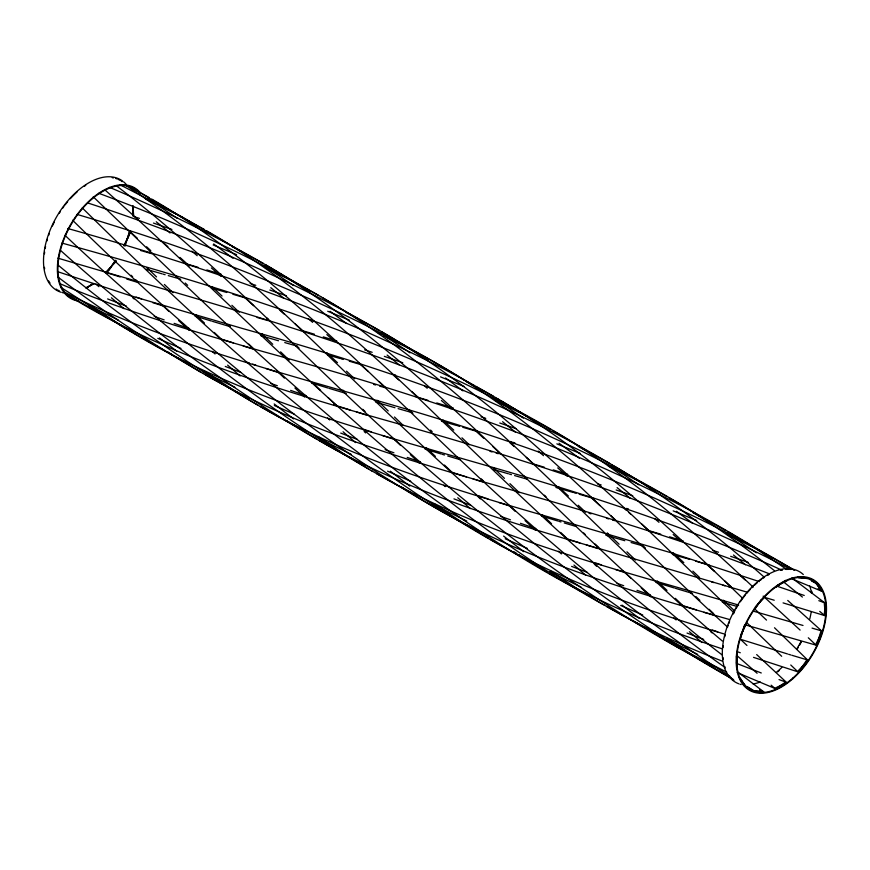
<?xml version="1.0" encoding="UTF-8"?>
<svg xmlns="http://www.w3.org/2000/svg" width="870" height="870" viewBox="0 0 870 870"><rect width="100%" height="100%" fill="white"/><g stroke="black" fill="none" stroke-linecap="round" stroke-linejoin="round"><path stroke-width="1.3" d="M132.664 215.901L133.512 206.658M736.488 663.342L737.336 654.099M125.149 246.058L129.478 231.463L131.37 231.714M740.522 638.536L744.492 625.16M124.062 245.427L130.565 232.094L137.351 238.271M740.62 635.481L745.938 624.573M115.351 260.5L107.064 272.81L120.169 276.975M754.649 609.5L761.435 599.43M116.449 261.13L105.966 272.179L107.13 273.691M755.301 607.021L764.034 597.82M86.5 288.079L93.003 283.489M775.92 587.283L785.664 580.388M85.63 287.85L93.982 283.914M777.214 585.521L786.752 581.019M798.649 577.832L806.936 578.05M797.551 577.201L808.034 578.68L806.794 577.843M67.773 228.505C215.651 270.005 362.627 319.845 495.769 397.688M140.614 250.506L142.658 251.093M143.68 251.386L145.725 251.985M180.753 279.216L168.258 275.616M257.085 317.452L259.13 318.039M260.152 318.333L262.196 318.931M284.751 342.573L297.235 346.162M373.556 384.399L375.601 384.986M398.112 408.628L410.607 412.217M490.017 451.345L492.072 451.932M514.594 475.575L527.089 479.174M606.488 518.292L608.532 518.879M589.001 513.267L591.067 513.855M631.087 542.532L643.572 546.121M711.671 581.997L713.726 582.585M753.833 611.284L803.01 625.465M729.386 619.494C618.418 587.848 506.003 553.864 407.986 491.137M146.747 252.278L151.848 253.746M161.983 273.811L146.193 269.243M163.027 274.115L165.126 274.713M211.595 288.09L226.798 292.494M263.218 319.225L265.263 319.812M266.285 320.106L268.319 320.693M278.476 340.768L260.587 335.592M328.055 355.036L340.224 358.56M379.69 386.171L381.723 386.758M382.746 387.052L384.779 387.639M394.969 407.726L376.025 402.244M441.471 421.102L456.674 425.506M496.15 453.118L498.195 453.705M508.319 473.769L492.529 469.202M555.897 487.461L573.134 492.453M509.363 474.074L511.462 474.672M612.621 520.064L614.655 520.651M624.812 540.727L605.868 535.235M672.358 554.407L686.561 558.518M729.082 587.011L731.115 587.598M722.959 585.238L725.004 585.825M737.118 606.466L722.372 602.192M341.236 358.853L343.248 359.44M457.685 425.8L459.697 426.387M574.135 492.746L576.157 493.333M687.572 558.812L689.584 559.399M61.955 243.067C243.48 293.386 426.463 349.577 586.935 451.03M232.834 294.256L246.819 298.366M349.283 361.202L361.267 364.726M462.72 427.268L477.706 431.672M579.17 494.214L594.145 498.619M695.619 561.161L709.594 565.272M738.652 605.085C615.71 568.773 488.668 538.291 376.612 473.682M812.069 628.107L821.062 630.75L816.734 645.344L745.024 624.79M646.878 530.047L660.743 534.169M186.093 263.73L197.979 267.264M302.532 330.676L314.407 334.21M415.99 396.742L427.877 400.276M346.227 393.49L329.023 388.346M532.429 463.688L544.315 467.223M763.316 596.994L774.224 600.235M692.563 593.449L675.359 588.305M229.713 326.522L212.498 321.367M460.6 459.828L447.702 455.978M576.049 526.481L564.228 522.946M77.038 214.401C215.379 255.312 350.958 308.828 473.552 385.66M442.308 454.347L444.472 454.999M558.834 521.326L560.998 521.978M723.807 633.86C643.354 609.805 563.39 581.682 490.473 539.422M788.655 654.305L790.808 654.958M791.885 655.284L806.936 659.786L798.649 672.097L753.54 657.372M206.821 269.928L221.437 274.398M323.248 336.875L336.875 341.051M211.421 321.041L195.184 316.082M436.74 402.94L453.292 407.997M327.946 388.02L311.721 383.072M553.157 469.887L567.773 474.346M441.231 454.02L424.995 449.05M669.585 536.833L683.222 540.999M557.757 520.999L541.521 516.04M783.076 602.888L825.336 615.808L824.249 602.671L818.822 600.67M674.283 587.979L655.882 582.356M787.567 653.979L739.696 639.037M712.639 614.981L714.803 615.645M136.492 282.054L126.715 279.02M393.686 374.491L395.632 375.09M253.029 349.044L243.241 346.01M510.103 441.449L512.038 442.047M366.303 415.023L359.778 413M626.52 508.395L628.455 508.993M482.828 482.013L476.314 479.99M592.851 546.98L598.277 548.665M709.376 613.97L711.551 614.644M513.006 442.341L514.942 442.939M356.515 411.988L358.69 412.663M473.052 478.978L475.227 479.653M591.752 546.643L586.315 544.946M703.939 612.284L708.289 613.633M746.558 592.002L609.848 551.667C510.146 523.033 409.487 492.866 319.214 440.535M57.855 258.129C246.852 314.135 441.21 363.171 612.197 464.917M466.505 476.934L450.116 471.714M233.432 342.943L220.317 338.756M349.968 409.933L333.569 404.702M579.779 542.891L566.653 538.715M696.315 609.892L679.905 604.661M164.658 306.479L152.587 302.564M279.009 372.784L265.839 368.499M395.546 439.785L382.387 435.511M510.994 506.438L498.934 502.523M625.345 572.732L615.471 569.535M134.698 216.837L139.417 218.381M250.147 283.489L255.802 285.338M364.65 349.838L372.186 352.306M481.034 416.795L485.754 418.339M597.429 483.753L601.203 484.992M712.878 550.405L718.533 552.254M87.816 202.971C204.548 241.012 317.963 290.569 421.993 356.102M777.291 586.304L804.239 595.461M141.592 298.943L136.09 297.105M369.185 431.139L371.392 431.879M485.732 498.162L487.939 498.901M717.728 631.837L712.215 629.989M252.637 364.128L255.943 365.226M368.086 430.77L363.682 429.291M484.633 497.792L479.12 495.943M601.181 564.815L595.667 562.966M722.143 648.824C662.44 628.934 603.856 604.954 549.307 573.384M189.551 328.632L174.098 323.357M306.099 395.654L290.645 390.391M535.887 528.59L520.434 523.305M384.344 356.363L402.788 362.757M247.134 362.268L249.331 363.007M730.68 556.321L748.211 562.39M420.438 461.937L407.203 457.424M650.227 594.862L636.981 590.338M153.457 223.068L171.901 229.452M269.83 290.025L286.426 295.789M499.793 423.016L516.41 428.769M616.167 489.984L632.762 495.737M759.303 581.606L671.564 552.918L548.056 516.736C449.366 488.385 349.773 458.305 260.38 406.573M164.147 319.877L154.186 316.343M393.936 452.791L385.073 449.649M510.483 519.836L500.522 516.301M736.944 651.576L740.272 652.75M277.378 385.747L270.733 383.387M623.714 585.706L617.08 583.346M57.529 271.625L129.967 295.55L242.045 328.371C402.897 373.241 562.466 429.475 704.45 518.955M779.02 679.579L785.664 682.004L775.92 688.888L737.216 672.586M98.745 193.281C175.349 221.643 249.929 255.736 320.693 296.616M126.476 306.153L107.619 298.921M357.363 439.459L340.725 433.086M703.699 639.417L687.061 633.045M761.272 672.978L736.868 663.538M240.805 372.393L225.276 366.433M470.594 505.274L453.955 498.869M587.152 572.34L571.623 566.392M722.339 661.146C682.558 645.747 643.713 627.792 606.716 606.531M769.036 573.7C691.226 542.793 611.034 518.466 530.602 495.421C419.612 463.438 306.196 432.901 205.353 374.796M440.514 376.862L464.058 386.497M556.843 443.863L580.366 453.52M327.707 311.253L349.468 320.214M673.173 510.864L696.674 520.543M213.15 244.948L233.171 253.203M792.135 578.92L822.15 591.404L815.636 583.074L811.569 580.953M59.606 283.544C125.65 311.612 194.662 331.829 263.512 351.708C440.329 400.33 617.211 458.686 772.451 558.649M109.598 187.376C178.916 216.619 245.992 251.245 309.633 291.385M642.745 615.025L620.669 605.444M180.96 348.424L157.785 338.354M410.749 481.251L387.574 471.17M527.307 548.383L505.22 538.791M234.03 253.561L236.607 254.671M294.201 414.131L274.333 405.496M782.184 570.307C683.385 524.882 579.431 492.072 475.031 462.274C358.059 428.627 238.162 396.546 133.088 332.982M726.744 672.118L677.512 647.226L632.686 620.506M145.768 199.056L175.522 213.705L204.45 229.506M608.391 466.048L613.404 468.419M378.341 333.145L380.853 334.33M495.454 400.581L524.295 414.925L550.786 429.465M264.567 267.275L291.776 280.782L318.311 295.245M759.651 689.888L762.936 691.443L754.649 691.237L743.98 685.462M727.189 534.278L759.249 550.373L792.798 569.241M614.242 468.821L640.559 482.013L667.029 496.563M383.355 335.515L420.166 354.318M351.349 454.423L318.724 438.262M466.798 521.076L432.009 503.806M697.686 654.381L668.312 639.874M118.276 320.073L88.914 305.511M234.813 387.248L203.275 371.61M581.149 587.207L552.863 573.221M120.169 184.842L181.7 216.695L241.632 251.713M744.6 685.56L745.938 686.212L740.25 678.915M64.152 291.983C156.252 338.854 256.596 365.835 355.406 394.425C506.764 436.849 657.176 488.277 792.733 569.241M345.705 312.243L348.163 313.494M692.857 512.615L725.863 530.537M549.612 571.568L551.776 572.667M231.898 246.427L263.284 263.469M578.235 446.386L587.185 451.051M348.979 313.918L353.046 316.038M790.808 569.502C661.222 501.196 520.488 458.077 379.983 418.655C271.527 387.803 162.005 354.144 65.685 293.908M466.864 381.832L474.161 385.693M714.042 667.105L707.582 663.712M353.851 316.462L379.527 330.578M361.235 463.753L364.465 465.461M247.95 398.242L202.971 373.437M477.76 530.972C325.597 452.041 194.293 339.637 72.558 220.219M706.505 663.136C596.363 605.096 495.628 530.515 403.354 447.213C306.49 361.278 219.501 264.132 116.134 185.625M587.989 451.476L609.62 463.427M128.194 329.306L68.654 295.539M297.17 426.985L299.323 428.127M412.619 493.638L415.838 495.356M591.056 596.494C399.428 498.51 247.058 343.791 93.253 196.816M643.506 626.944L645.66 628.086M182.798 360.909L122.42 326.674L60.943 287.426M358.016 462.046C250.081 404.887 151.173 331.872 60.465 250.342M525.915 559.138L528.068 560.291M296.094 426.409L290.743 423.527M411.543 493.062L371.142 470.518M642.441 626.367L604.139 605.041M524.849 558.562C356.765 470.311 216.586 339.952 82.258 207.897M131.055 187.463L149.422 197.729M476.586 386.987L493.388 396.318M289.666 422.94C207.147 378.287 129.695 324.575 57.529 264.654M420.971 354.753C541.216 419.525 636.307 519.76 734.128 612.926M128.151 185.712L189.04 221.502M731.724 678.578L699.371 659.569L667.072 638.395M733.334 679.535C621.854 617.254 520.989 537.671 427.833 450.693C329.164 360.256 238.532 258.988 125.715 185.343M495.704 397.655L498.858 399.482M320.497 296.496L358.114 319.007M203.167 373.545C152.739 344.498 104.259 312.112 57.855 276.997M553.168 430.835C626.824 473.182 691.596 528.938 753.115 587.087M612.001 464.797L654.947 490.702M265.665 264.839C439.894 367.173 563.042 532.973 722.143 654.936M206.832 230.876C288.046 277.541 358.233 340.474 425.571 404.963C520.619 496.868 615.623 589.958 723.807 666.616M604.335 605.161C412.75 499.086 266.633 333.438 104.781 189.791M316.832 439.165L286.35 420.547M257.998 405.202L246.177 398.221M669.4 497.944C706.32 519.357 741.294 544.011 774.528 570.764M728.244 531.907L756.389 549.068L786.23 569.1M498.14 399.069L538.465 423.396M381.897 331.948C513.92 408.258 615.079 524.838 726.744 626.313M323.064 297.986C476.053 387.313 588.283 527.938 722.339 641.016M151.804 199.11C250.69 256.15 332.623 336.984 414.207 415.653C511.832 510.81 613.763 602.899 729.386 675.881M546.936 572.014L521.108 556.321M488.103 538.051L462.264 522.37L437.708 506.144M371.86 470.931C259.662 406.366 158.742 324.118 64.967 235.302M200.6 372.055L173.228 355.373M614.372 466.179C668.073 497.379 717.358 535.605 763.751 576.756M601.964 603.78L576.168 588.033L550.873 571.22M500.511 400.45C590.871 453.031 667.181 525.524 741.979 597.701M369.489 469.55L343.726 453.748L318.453 436.86M132.305 332.514L92.894 307.23M245.394 397.742L204.526 371.262M808.48 578.604L816.734 583.705L821.062 590.774L818.072 588.718M589.001 452.313L591.067 453.596M242.665 252.354L244.731 253.638M190.073 222.154L192.129 223.438M423.027 356.743L425.082 358.038M426.115 358.69L428.171 359.984M407.214 490.647L401.026 486.7M518.792 554.842L520.336 555.832M747.363 686.658L753.55 690.606L764.034 692.074L738.206 672.325M170.911 353.894L172.456 354.884M493.094 398.003L495.128 399.33M147.769 198.708L177.11 218.174M726.026 532.625L756.334 552.798M610.577 465.983L638.885 484.786M379.69 332.677L406.997 350.795M264.241 266.024L293.549 285.512M514.159 551.852L516.476 553.353M167.823 351.904L170.139 353.394M497.172 400.646L523.446 418.133M407.997 351.48L409.998 352.85M434.663 504.045L436.947 505.622M559.029 443.2L579.344 458.251M213.661 243.959L232.997 258.292M791.863 577.93L825.336 603.301L824.249 615.177L819.725 611.393M676.425 511.277L692.868 523.457M445.527 377.971L462.938 390.869M330.078 311.319L346.532 323.499M409.781 486.102L390.38 471.192M639.167 618.276L622.017 605.085M293.581 418.883L274.191 403.963M523.729 551.634L503.599 536.083M176.643 351.11L159.482 337.897M738.63 677.067L740.522 678.502L744.85 685.582M783.859 582.16L802.401 597.07M733.464 555.016L745.459 564.739M617.091 487.624L630.021 498.086M387.128 355.058L399.123 364.791M270.755 287.665L283.685 298.138M502.577 421.711L515.486 432.194M156.241 221.752L170.063 232.986M771.135 685.179L774.822 688.257L786.752 682.635L756.672 654.588M654.512 518.509L658.981 522.315M538.171 451.095L543.532 455.662M424.517 385.965L427.203 388.248M308.176 318.55L312.645 322.357M191.824 251.136L197.196 255.704M701.938 642.549L689.388 631.696M585.749 575.266L573.939 565.043M355.591 442.591L343.052 431.748M240.153 375.949L227.603 365.096M470.3 508.613L457.761 497.749M123.964 308.665L111.425 297.79M757.107 673.271L737.173 655.784M787.731 600.441L822.15 631.381L815.636 644.713L808.306 637.786M673.173 534.55L681.069 541.455M557.724 467.897L567.36 476.347M441.394 400.483L451.051 408.922M326.837 334.591L334.722 341.508M211.388 267.938L221.023 276.388M739.859 575.277L745.09 579.888M624.41 508.624L626.161 510.157M393.523 375.318L398.754 379.929M509.842 442.743L514.203 446.582M279.825 310.209L284.175 314.048M164.376 243.556L167.856 246.634M628.771 512.463L630.511 514.007M561.389 553.94L558.431 551.286M215.053 353.981L212.095 351.328M526.306 457.37L534.854 465.091M673.88 617.939L676.099 619.929M443.733 485.297L445.212 486.624M179.959 257.422L189.377 265.905M327.544 417.981L329.763 419.971M98.865 286.665L95.917 284.012M641.745 524.023L649.455 530.972M411.717 391.489L419.416 398.438M295.408 324.064L303.119 331.013M763.197 596.08L800.106 630.076M704.385 562.27L714.585 571.536M590.643 497.161L599.985 505.655M475.205 430.509L483.687 438.23M358.908 363.084L368.249 371.577M244.307 297.203L253.648 305.696M492.953 446.734L499.63 452.922M146.606 246.775L150.793 250.647M724.677 580.812L731.355 586.989M610.903 515.703L615.906 520.336M710.518 631.5L711.997 632.881M594.319 564.162L596.559 566.229M379.179 381.625L385.019 387.041M364.171 431.553L365.661 432.923M673.054 552.613L683.831 562.651M558.442 486.732L568.382 495.998M650.912 596.961L641.233 587.935M442.993 420.079L453.759 430.117M535.463 530.308L525.034 520.586M326.718 352.654L337.495 362.692M478.13 496.824L480.36 498.891M267.068 318.072L268.732 319.616M419.275 462.971L410.335 454.64M212.106 286.774L222.046 296.039M304.576 397.003L294.897 387.987M189.127 330.35L178.698 320.628M132.544 297.551L134.023 298.932M692.857 571.133L699.382 577.288M746.96 645.442L740.957 639.765M578.235 505.252L585.564 512.18M461.97 437.827L469.3 444.755M346.521 371.175L354.666 378.874M400.624 445.494L393.109 438.382M231.898 305.294L239.217 312.221M754.377 608.587L766.503 620.103M524.295 476.053L525.926 477.597M630.761 578.082L623.246 570.97M408.856 409.4L412.913 413.25M515.312 511.44L508.558 505.035M284.425 378.135L276.91 371.012M168.976 311.482L162.222 305.076M643.8 546.545L645.42 548.089M683.613 606.238L675.316 598.342M569.665 541.01L560.628 532.407M453.466 473.65L444.429 465.037M296.648 345.825L299.084 348.13M337.277 406.279L328.229 397.666M185.245 283.011L187.67 285.317M221.078 338.919L214.292 332.46M790.765 664.995L797.551 671.466L808.034 660.417L774.518 627.759M544.424 495.215L546.023 496.748M430.574 430.095L432.162 431.618M723.481 600.267L734.552 610.903M781.673 656.295L747.08 622.974M607.238 532.853L619.103 544.25M666.986 590.371L657.089 580.856M493.388 467.723L504.448 478.359M551.547 523.718L542.401 514.942M377.145 400.309L388.216 410.944M435.337 456.337L426.191 447.55M261.696 333.656L272.767 344.292M320.649 390.412L312.276 382.376M147.052 267.764L156.535 276.888M204.45 323.031L196.065 314.983M709.093 609.261L713.683 613.676M626.955 551.808L635.524 560.073M595.178 544.087L599.006 547.763M509.94 483.644L519.303 492.67M481.262 478.902L483.557 481.11M394.491 416.991L403.071 425.267M362.757 409.302L365.052 411.51M280.608 351.85L289.188 360.115M248.842 344.128L253.431 348.544M164.386 284.446L172.967 292.712M135.687 279.683L137.221 281.151M131.098 275.257L132.631 276.736M696 596.635L699.861 600.365M583.65 532.962L585.195 534.452M342.682 389.945L344.237 391.446M228.788 324.793L230.343 326.293M736.466 656.1L737.336 666.616M132.882 206.016L133.752 216.532M61.172 292.287A63.869 36.877 -60 0 1 55.702 218.424A63.869 36.877 -60 0 1 122.616 181.058M123.573 181.808A63.869 36.877 -60 0 1 126.215 184.396M129.162 234.726A63.869 36.877 -60 0 1 127.77 238.532M111.24 267.166A63.869 36.877 -60 0 1 108.641 270.287M63.575 292.885A63.869 36.877 -60 0 1 62.357 292.624M78.67 301.096A63.869 36.877 -60 0 1 70.068 225.515A63.869 36.877 -60 0 1 140.07 192.39M121.224 181.036A63.086 36.42 -60 0 1 122.202 181.721M133.175 205.972A63.086 36.42 -60 0 1 133.056 214.466M129.88 230.963A63.086 36.42 -60 0 1 124.051 245.971M115.819 260.228A63.086 36.42 -60 0 1 105.738 272.778M91.578 284.762A63.086 36.42 -60 0 1 87.207 287.372M59.247 290.754A63.086 36.42 -60 0 1 58.17 290.243M57.115 289.677A63.086 36.42 -60 0 1 56.104 289.058M50.036 283.098A63.086 36.42 -60 0 1 48.655 280.923M44.653 268.841A63.086 36.42 -60 0 1 44.435 267.297M44.435 253.855A63.086 36.42 -60 0 1 44.653 252.061M45.218 248.428A63.086 36.42 -60 0 1 45.577 246.591M46.915 241.001A63.086 36.42 -60 0 1 47.448 239.13M48.655 235.357A63.086 36.42 -60 0 1 49.318 233.475M52.407 225.972A63.086 36.42 -60 0 1 54.179 222.274M59.247 213.302A63.086 36.42 -60 0 1 60.367 211.562M62.683 208.18A63.086 36.42 -60 0 1 63.88 206.527M65.109 204.907A63.086 36.42 -60 0 1 67.632 201.753M70.252 198.751A63.086 36.42 -60 0 1 77.115 191.955M84.292 186.31A63.086 36.42 -60 0 1 85.749 185.332M112.219 177.697A63.086 36.42 -60 0 1 113.448 177.904M115.819 178.502A63.086 36.42 -60 0 1 116.961 178.883M118.07 179.34A63.086 36.42 -60 0 1 120.201 180.405M76.527 299.911A63.086 36.42 -60 0 1 71.492 223.938A63.086 36.42 -60 0 1 139.602 193.009M738.837 683.809A63.869 36.877 -60 0 1 736.074 607.619A63.869 36.877 -60 0 1 803.314 574.526M811.775 591.208A63.869 36.877 -60 0 1 812.047 592.742M801.444 641.734A63.869 36.877 -60 0 1 799.421 645.399M798.355 647.193A63.869 36.877 -60 0 1 797.257 648.976M779.172 670.585A63.869 36.877 -60 0 1 777.736 671.825M741.175 684.538A63.869 36.877 -60 0 1 739.989 684.201M809.72 586.01A63.086 36.42 -60 0 1 811.492 593.155M811.231 611.751A63.086 36.42 -60 0 1 809.72 619.125M801.02 641.56A63.086 36.42 -60 0 1 796.898 648.705M781.825 667.453A63.086 36.42 -60 0 1 776.181 672.456M760.217 681.971A63.086 36.42 -60 0 1 753.148 684.016M733.943 680.286A63.086 36.42 -60 0 1 729.604 676.033M725.243 667.899A63.086 36.42 -60 0 1 724.797 666.55M723.253 659.21A63.086 36.42 -60 0 1 723.09 657.633M723.09 647.541A63.086 36.42 -60 0 1 723.253 645.768M724.797 636.655A63.086 36.42 -60 0 1 725.243 634.785M727.472 627.27A63.086 36.42 -60 0 1 728.146 625.389M728.853 623.507A63.086 36.42 -60 0 1 729.604 621.626M732.997 614.187A63.086 36.42 -60 0 1 734.922 610.544M735.944 608.75A63.086 36.42 -60 0 1 738.075 605.215M740.326 601.768A63.086 36.42 -60 0 1 745.177 595.221M746.46 593.666A63.086 36.42 -60 0 1 750.418 589.229M751.767 587.826A63.086 36.42 -60 0 1 753.148 586.456M754.54 585.14A63.086 36.42 -60 0 1 757.357 582.639M760.217 580.333A63.086 36.42 -60 0 1 761.663 579.246M763.11 578.224A63.086 36.42 -60 0 1 764.567 577.245M767.481 575.451A63.086 36.42 -60 0 1 768.939 574.635M780.433 570.187A63.086 36.42 -60 0 1 781.825 569.904M785.893 569.415A63.086 36.42 -60 0 1 788.514 569.393M793.473 570.089A63.086 36.42 -60 0 1 794.636 570.415M793.027 678.578A63.869 36.877 -60 0 0 813.276 579.648A63.869 36.877 -60 0 0 737.716 646.649A63.869 36.877 -60 0 0 793.027 678.578M792.885 678.045A63.086 36.42 -60 0 0 812.885 580.323A63.086 36.42 -60 0 0 738.249 646.497A63.086 36.42 -60 0 0 792.885 678.045"/></g></svg>
